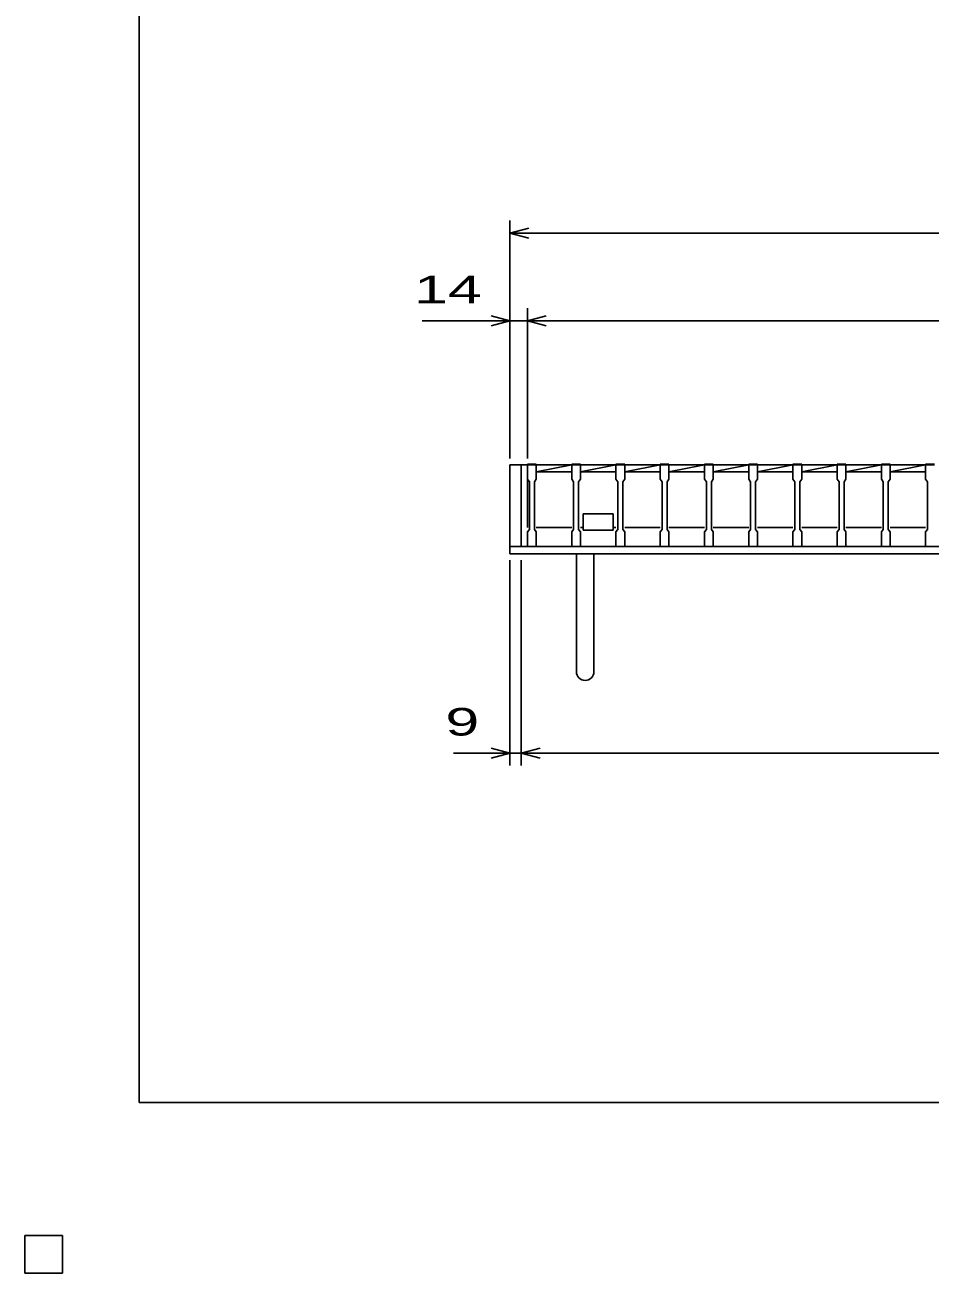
# Model space of a CAD drawing. Units: millimetres, scale not verified. Extents: x -1820 to 1731, y -1282 to 1054.
# Drawn here: x -1820 to -1098, y -1282 to -286 of the extents above; entities that cross this region are included whole.
import ezdxf
from ezdxf.enums import TextEntityAlignment as Align

# ---------------------------------------------------------------- set-up
doc = ezdxf.new("R2010")
doc.units = ezdxf.units.MM
doc.header["$LTSCALE"] = 10
for name, color, linetype, lineweight in [('0_2', 150, 'Continuous', 25), ('16', 3, 'Continuous', 25), ('19', 6, 'Continuous', 25), ('22', 4, 'Continuous', 25), ('24', 2, 'Continuous', 25), ('32', 4, 'Continuous', 25)]:
    doc.layers.add(name, color=color, linetype=linetype, lineweight=lineweight)
doc.styles.add('ベクトル', font='')
doc.styles.get('ベクトル').set_extended_font_data('ベクトル')

msp = doc.modelspace()

# ---------------------------------------------------------------- linework, layer by layer
at = {"layer": '0_2'}
for p, q in [((-1729, -1146.5), (-1729, 1053.5)), ((1731, -1146.5), (-1729, -1146.5)), ((-1790, -1252.5), (-1820, -1252.5)), ((-1820, -1252.5), (-1820, -1282.5)), ((-1790, -1252.5), (-1820, -1252.5)), ((-1820, -1252.5), (-1820, -1282.5)), ((-1790, -1252.5), (-1820, -1252.5)), ((-1820, -1252.5), (-1820, -1282.5)), ((-1790, -1252.5), (-1820, -1252.5)), ((-1820, -1252.5), (-1820, -1282.5)), ((-1790, -1252.5), (-1820, -1252.5)), ((-1820, -1252.5), (-1820, -1282.5)), ((-1790, -1282.5), (-1790, -1252.5)), ((-1790, -1282.5), (-1790, -1252.5)), ((-1790, -1282.5), (-1790, -1252.5)), ((-1790, -1282.5), (-1790, -1252.5)), ((-1790, -1282.5), (-1790, -1252.5)), ((-1820, -1282.5), (-1790, -1282.5)), ((-1820, -1282.5), (-1790, -1282.5)), ((-1820, -1282.5), (-1790, -1282.5)), ((-1820, -1282.5), (-1790, -1282.5)), ((-1820, -1282.5), (-1790, -1282.5))]:
    msp.add_line(p, q, dxfattribs=at)
at = {"layer": '16'}
for p, q in [((-1419, -637.5), (-1419, -636.8)), ((-1419, -636.8), (-1412, -636.8)), ((-1412, -637.5), (-1419, -637.5)), ((-1419, -637.5), (-1419, -649)), ((-1419, -637.5), (-1419, -687.5)), ((-1412, -636.8), (-1412, -637.5)), ((-1412, -637.5), (-1383.7, -637.5)), ((-1412, -643), (-1383.7, -637.5)), ((-1412, -649), (-1412, -637.5)), ((-1383.7, -637.5), (-1383.7, -636.8)), ((-1383.7, -636.8), (-1376.7, -636.8)), ((-1376.7, -637.5), (-1383.7, -637.5)), ((-1383.7, -637.5), (-1383.7, -649)), ((-1376.7, -636.8), (-1376.7, -637.5)), ((-1376.7, -637.5), (-1348.4, -637.5)), ((-1376.7, -643), (-1348.4, -637.5)), ((-1376.7, -649), (-1376.7, -637.5)), ((-1348.4, -637.5), (-1348.4, -636.8)), ((-1348.4, -636.8), (-1341.4, -636.8)), ((-1341.4, -637.5), (-1348.4, -637.5)), ((-1348.4, -637.5), (-1348.4, -649)), ((-1341.4, -636.8), (-1341.4, -637.5)), ((-1341.4, -637.5), (-1313.1, -637.5)), ((-1341.4, -643), (-1313.1, -637.5)), ((-1341.4, -649), (-1341.4, -637.5)), ((-1313.1, -637.5), (-1313.1, -636.8)), ((-1313.1, -636.8), (-1306.1, -636.8)), ((-1306.1, -637.5), (-1313.1, -637.5)), ((-1313.1, -637.5), (-1313.1, -649)), ((-1306.1, -636.8), (-1306.1, -637.5)), ((-1306.1, -637.5), (-1277.8, -637.5)), ((-1306.1, -643), (-1277.8, -637.5)), ((-1306.1, -649), (-1306.1, -637.5)), ((-1277.8, -637.5), (-1277.8, -636.8)), ((-1277.8, -636.8), (-1270.8, -636.8)), ((-1270.8, -637.5), (-1277.8, -637.5)), ((-1277.8, -637.5), (-1277.8, -649)), ((-1270.8, -636.8), (-1270.8, -637.5)), ((-1270.8, -637.5), (-1242.5, -637.5)), ((-1270.8, -643), (-1242.5, -637.5)), ((-1270.8, -649), (-1270.8, -637.5)), ((-1242.5, -637.5), (-1242.5, -636.8)), ((-1242.5, -636.8), (-1235.5, -636.8)), ((-1235.5, -637.5), (-1242.5, -637.5)), ((-1242.5, -637.5), (-1242.5, -649)), ((-1235.5, -636.8), (-1235.5, -637.5)), ((-1235.5, -637.5), (-1207.2, -637.5)), ((-1235.5, -643), (-1207.2, -637.5)), ((-1235.5, -649), (-1235.5, -637.5)), ((-1207.2, -637.5), (-1207.2, -636.8)), ((-1207.2, -636.8), (-1200.2, -636.8)), ((-1200.2, -637.5), (-1207.2, -637.5)), ((-1207.2, -637.5), (-1207.2, -649)), ((-1200.2, -636.8), (-1200.2, -637.5)), ((-1200.2, -637.5), (-1171.9, -637.5)), ((-1200.2, -643), (-1171.9, -637.5)), ((-1200.2, -649), (-1200.2, -637.5)), ((-1171.9, -637.5), (-1171.9, -636.8)), ((-1171.9, -636.8), (-1164.9, -636.8)), ((-1164.9, -637.5), (-1171.9, -637.5)), ((-1171.9, -637.5), (-1171.9, -649)), ((-1164.9, -636.8), (-1164.9, -637.5)), ((-1164.9, -637.5), (-1136.6, -637.5)), ((-1164.9, -643), (-1136.6, -637.5)), ((-1164.9, -649), (-1164.9, -637.5)), ((-1136.6, -637.5), (-1136.6, -636.8)), ((-1136.6, -636.8), (-1129.6, -636.8)), ((-1129.6, -637.5), (-1136.6, -637.5)), ((-1136.6, -637.5), (-1136.6, -649)), ((-1129.6, -636.8), (-1129.6, -637.5)), ((-1129.6, -637.5), (-1101.3, -637.5)), ((-1129.6, -643), (-1101.3, -637.5)), ((-1129.6, -649), (-1129.6, -637.5)), ((-1101.3, -637.5), (-1101.3, -636.8)), ((-1101.3, -636.8), (-1094.3, -636.8)), ((-1094.3, -637.5), (-1101.3, -637.5)), ((-1101.3, -637.5), (-1101.3, -649)), ((-1412, -643), (-1383.7, -643)), ((-1376.7, -643), (-1348.4, -643)), ((-1341.4, -643), (-1313.1, -643)), ((-1306.1, -643), (-1277.8, -643)), ((-1270.8, -643), (-1242.5, -643)), ((-1235.5, -643), (-1207.2, -643)), ((-1200.2, -643), (-1171.9, -643)), ((-1164.9, -643), (-1136.6, -643)), ((-1129.6, -643), (-1101.3, -643)), ((-1419, -649), (-1417.5, -651)), ((-1417.5, -651), (-1417.5, -689)), ((-1413.5, -651), (-1412, -649)), ((-1413.5, -689), (-1413.5, -651)), ((-1383.7, -649), (-1382.2, -651)), ((-1382.2, -651), (-1382.2, -689)), ((-1378.2, -651), (-1376.7, -649)), ((-1378.2, -689), (-1378.2, -651)), ((-1348.4, -649), (-1346.9, -651)), ((-1346.9, -651), (-1346.9, -689)), ((-1342.9, -651), (-1341.4, -649)), ((-1342.9, -689), (-1342.9, -651)), ((-1313.1, -649), (-1311.6, -651)), ((-1311.6, -651), (-1311.6, -689)), ((-1307.6, -651), (-1306.1, -649)), ((-1307.6, -689), (-1307.6, -651)), ((-1277.8, -649), (-1276.3, -651)), ((-1276.3, -651), (-1276.3, -689)), ((-1272.3, -651), (-1270.8, -649)), ((-1272.3, -689), (-1272.3, -651)), ((-1242.5, -649), (-1241, -651)), ((-1241, -651), (-1241, -689)), ((-1237, -651), (-1235.5, -649)), ((-1237, -689), (-1237, -651)), ((-1207.2, -649), (-1205.7, -651)), ((-1205.7, -651), (-1205.7, -689)), ((-1201.7, -651), (-1200.2, -649)), ((-1201.7, -689), (-1201.7, -651)), ((-1171.9, -649), (-1170.4, -651)), ((-1170.4, -651), (-1170.4, -689)), ((-1166.4, -651), (-1164.9, -649)), ((-1166.4, -689), (-1166.4, -651)), ((-1136.6, -649), (-1135.1, -651)), ((-1135.1, -651), (-1135.1, -689)), ((-1131.1, -651), (-1129.6, -649)), ((-1131.1, -689), (-1131.1, -651)), ((-1101.3, -649), (-1099.8, -651)), ((-1099.8, -651), (-1099.8, -689)), ((-1374.55, -687.5), (-1374.55, -676.5)), ((-1374.55, -676.5), (-1350.55, -676.5)), ((-1350.55, -676.5), (-1350.55, -689.5)), ((-1417.5, -689), (-1419, -691)), ((-1419, -691), (-1419, -702.5)), ((-1412, -691), (-1413.5, -689)), ((-1412, -687.5), (-1383.7, -687.5)), ((-1412, -702.5), (-1412, -691)), ((-1382.2, -689), (-1383.7, -691)), ((-1383.7, -691), (-1383.7, -702.5)), ((-1376.7, -691), (-1378.2, -689)), ((-1376.7, -687.5), (-1374.55, -687.5)), ((-1376.7, -702.5), (-1376.7, -691)), ((-1374.55, -689.5), (-1374.55, -687.5)), ((-1350.55, -689.5), (-1374.55, -689.5)), ((-1350.55, -687.5), (-1348.4, -687.5)), ((-1346.9, -689), (-1348.4, -691)), ((-1348.4, -691), (-1348.4, -702.5)), ((-1341.4, -691), (-1342.9, -689)), ((-1341.4, -687.5), (-1313.1, -687.5)), ((-1341.4, -702.5), (-1341.4, -691)), ((-1311.6, -689), (-1313.1, -691)), ((-1313.1, -691), (-1313.1, -702.5)), ((-1306.1, -691), (-1307.6, -689)), ((-1306.1, -687.5), (-1277.8, -687.5)), ((-1306.1, -702.5), (-1306.1, -691)), ((-1276.3, -689), (-1277.8, -691)), ((-1277.8, -691), (-1277.8, -702.5)), ((-1270.8, -691), (-1272.3, -689)), ((-1270.8, -687.5), (-1242.5, -687.5)), ((-1270.8, -702.5), (-1270.8, -691)), ((-1241, -689), (-1242.5, -691)), ((-1242.5, -691), (-1242.5, -702.5)), ((-1235.5, -691), (-1237, -689)), ((-1235.5, -687.5), (-1207.2, -687.5)), ((-1235.5, -702.5), (-1235.5, -691)), ((-1205.7, -689), (-1207.2, -691)), ((-1207.2, -691), (-1207.2, -702.5)), ((-1200.2, -691), (-1201.7, -689)), ((-1200.2, -687.5), (-1171.9, -687.5)), ((-1200.2, -702.5), (-1200.2, -691)), ((-1170.4, -689), (-1171.9, -691)), ((-1171.9, -691), (-1171.9, -702.5)), ((-1164.9, -691), (-1166.4, -689)), ((-1164.9, -687.5), (-1136.6, -687.5)), ((-1164.9, -702.5), (-1164.9, -691)), ((-1135.1, -689), (-1136.6, -691)), ((-1136.6, -691), (-1136.6, -702.5)), ((-1129.6, -691), (-1131.1, -689)), ((-1129.6, -687.5), (-1101.3, -687.5)), ((-1129.6, -702.5), (-1129.6, -691)), ((-1099.8, -689), (-1101.3, -691)), ((-1101.3, -691), (-1101.3, -702.5)), ((-1419, -702.5), (-1412, -702.5)), ((-1383.7, -702.5), (-1376.7, -702.5)), ((-1348.4, -702.5), (-1341.4, -702.5)), ((-1313.1, -702.5), (-1306.1, -702.5)), ((-1277.8, -702.5), (-1270.8, -702.5)), ((-1242.5, -702.5), (-1235.5, -702.5)), ((-1207.2, -702.5), (-1200.2, -702.5)), ((-1171.9, -702.5), (-1164.9, -702.5)), ((-1136.6, -702.5), (-1129.6, -702.5)), ((-1101.3, -702.5), (-1094.3, -702.5)), ((-1790, -1252.5), (-1820, -1252.5)), ((-1820, -1252.5), (-1820, -1282.5)), ((-1790, -1252.5), (-1820, -1252.5)), ((-1820, -1252.5), (-1820, -1282.5)), ((-1790, -1252.5), (-1820, -1252.5)), ((-1820, -1252.5), (-1820, -1282.5)), ((-1790, -1252.5), (-1820, -1252.5)), ((-1820, -1252.5), (-1820, -1282.5)), ((-1790, -1252.5), (-1820, -1252.5)), ((-1820, -1252.5), (-1820, -1282.5)), ((-1790, -1282.5), (-1790, -1252.5)), ((-1790, -1282.5), (-1790, -1252.5)), ((-1790, -1282.5), (-1790, -1252.5)), ((-1790, -1282.5), (-1790, -1252.5)), ((-1790, -1282.5), (-1790, -1252.5)), ((-1820, -1282.5), (-1790, -1282.5)), ((-1820, -1282.5), (-1790, -1282.5)), ((-1820, -1282.5), (-1790, -1282.5)), ((-1820, -1282.5), (-1790, -1282.5)), ((-1820, -1282.5), (-1790, -1282.5))]:
    msp.add_line(p, q, dxfattribs=at)
at = {"layer": '19'}
for p, q in [((-1419, -637.5), (-1433, -637.5)), ((-1433, -637.5), (-1433, -708.5)), ((-1424, -702.5), (-1424, -637.5)), ((-1424, -702.5), (-1433, -702.5)), ((-419, -702.5), (-1424, -702.5)), ((-1433, -708.5), (-410, -708.5)), ((-1380, -708.5), (-1380, -802.5)), ((-1366, -802.5), (-1366, -708.5))]:
    msp.add_line(p, q, dxfattribs=at)
msp.add_arc((-1373, -802.5), 7, 180, 0, dxfattribs=at)
at = {"layer": '22'}
for p, q in [((-1433, -632.5), (-1433, -442.5)), ((-1433, -452.5), (-1418, -448.5)), ((-1418, -456.5), (-1433, -452.5)), ((-1433, -452.5), (-410, -452.5)), ((-1433, -632.5), (-1433, -512.5)), ((-1419, -632.5), (-1419, -512.5)), ((-1503, -522.5), (-1433, -522.5)), ((-1433, -522.5), (-1448, -518.5)), ((-1448, -526.5), (-1433, -522.5)), ((-1433, -522.5), (-1419, -522.5)), ((-1419, -522.5), (-1404, -518.5)), ((-1404, -526.5), (-1419, -522.5)), ((-1419, -522.5), (-424, -522.5)), ((-1433, -877.5), (-1433, -713.5)), ((-1424, -877.5), (-1424, -713.5)), ((-1433, -867.5), (-1448, -863.5)), ((-1424, -867.5), (-1409, -863.5)), ((-1478, -867.5), (-1433, -867.5)), ((-1448, -871.5), (-1433, -867.5)), ((-1433, -867.5), (-1424, -867.5)), ((-1409, -871.5), (-1424, -867.5)), ((-1424, -867.5), (-419, -867.5))]:
    msp.add_line(p, q, dxfattribs=at)
at = {"layer": '22', "color": 2}
for p, q in [((-1790, -1252.5), (-1820, -1252.5)), ((-1820, -1252.5), (-1820, -1282.5)), ((-1790, -1252.5), (-1820, -1252.5)), ((-1820, -1252.5), (-1820, -1282.5)), ((-1790, -1252.5), (-1820, -1252.5)), ((-1820, -1252.5), (-1820, -1282.5)), ((-1790, -1282.5), (-1790, -1252.5)), ((-1790, -1282.5), (-1790, -1252.5)), ((-1790, -1282.5), (-1790, -1252.5)), ((-1820, -1282.5), (-1790, -1282.5)), ((-1820, -1282.5), (-1790, -1282.5)), ((-1820, -1282.5), (-1790, -1282.5))]:
    msp.add_line(p, q, dxfattribs=at)
at = {"layer": '24', "color": 4}
for p, q in [((-1790, -1252.5), (-1820, -1252.5)), ((-1820, -1252.5), (-1820, -1282.5)), ((-1790, -1252.5), (-1820, -1252.5)), ((-1820, -1252.5), (-1820, -1282.5)), ((-1790, -1252.5), (-1820, -1252.5)), ((-1820, -1252.5), (-1820, -1282.5)), ((-1790, -1282.5), (-1790, -1252.5)), ((-1790, -1282.5), (-1790, -1252.5)), ((-1790, -1282.5), (-1790, -1252.5)), ((-1820, -1282.5), (-1790, -1282.5)), ((-1820, -1282.5), (-1790, -1282.5)), ((-1820, -1282.5), (-1790, -1282.5))]:
    msp.add_line(p, q, dxfattribs=at)
at = {"layer": '32'}
for p, q in [((-1790, -1252.5), (-1820, -1252.5)), ((-1820, -1252.5), (-1820, -1282.5)), ((-1790, -1252.5), (-1820, -1252.5)), ((-1820, -1252.5), (-1820, -1282.5)), ((-1790, -1252.5), (-1820, -1252.5)), ((-1820, -1252.5), (-1820, -1282.5)), ((-1790, -1252.5), (-1820, -1252.5)), ((-1820, -1252.5), (-1820, -1282.5)), ((-1790, -1252.5), (-1820, -1252.5)), ((-1820, -1252.5), (-1820, -1282.5)), ((-1790, -1282.5), (-1790, -1252.5)), ((-1790, -1282.5), (-1790, -1252.5)), ((-1790, -1282.5), (-1790, -1252.5)), ((-1790, -1282.5), (-1790, -1252.5)), ((-1790, -1282.5), (-1790, -1252.5)), ((-1820, -1282.5), (-1790, -1282.5)), ((-1820, -1282.5), (-1790, -1282.5)), ((-1820, -1282.5), (-1790, -1282.5)), ((-1820, -1282.5), (-1790, -1282.5)), ((-1820, -1282.5), (-1790, -1282.5))]:
    msp.add_line(p, q, dxfattribs=at)

# ---------------------------------------------------------------- texts
at = {"layer": '22', "color": 2, "style": 'ベクトル', "width": 1.65}
for s, p in [(' 14 ', (-1523, -497.5)), (' 9 ', (-1498, -842.5))]:
    msp.add_text(s, height=21.99, dxfattribs=at).set_placement(p, align=Align.MIDDLE_LEFT)

doc.saveas('drawing.dxf')
